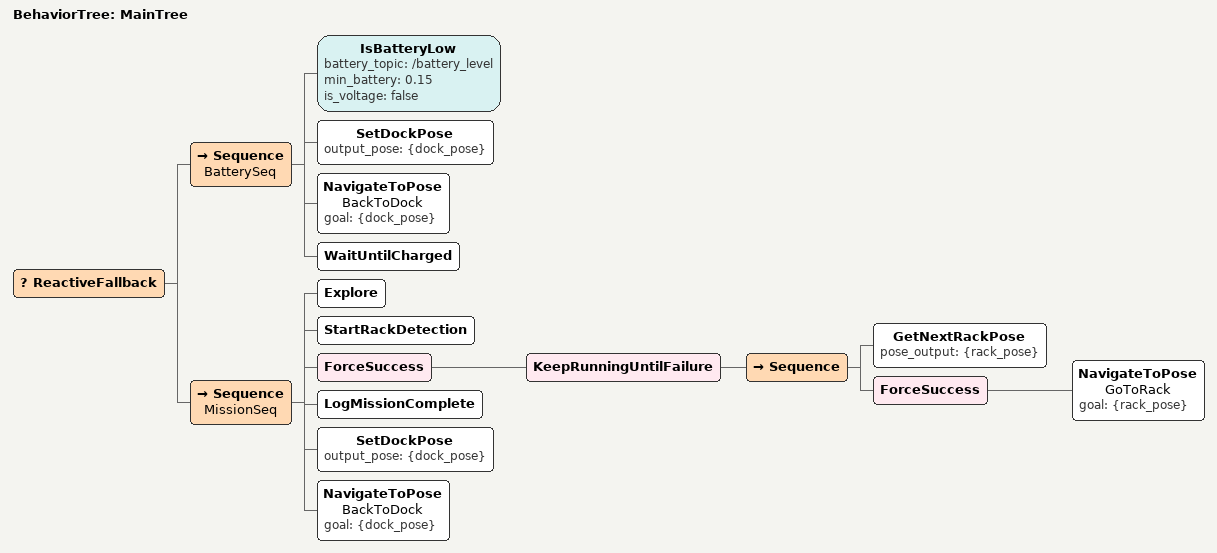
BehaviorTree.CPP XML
<root BTCPP_format="4" main_tree_to_execute="MainTree">
    <BehaviorTree ID="MainTree">
        <ReactiveFallback>
            <Sequence name="BatterySeq">
                <IsBatteryLow battery_topic="/battery_level" min_battery="0.15" is_voltage="false"/>
                <SetDockPose output_pose="{dock_pose}" />
                <NavigateToPose name="BackToDock" goal="{dock_pose}"/>
                <WaitUntilCharged/>
            </Sequence>
            <Sequence name="MissionSeq">
                <Explore/>
                <StartRackDetection/>
                <ForceSuccess>
                    <KeepRunningUntilFailure>
                        <Sequence>
                            <GetNextRackPose pose_output="{rack_pose}" />
                            <ForceSuccess>
                                <NavigateToPose name="GoToRack" goal="{rack_pose}" />
                            </ForceSuccess>
                        </Sequence>
                    </KeepRunningUntilFailure>
                </ForceSuccess>
                <LogMissionComplete />
                <SetDockPose output_pose="{dock_pose}" />
                <NavigateToPose name="BackToDock" goal="{dock_pose}"/>
            </Sequence>
        </ReactiveFallback>
    </BehaviorTree>
</root>
